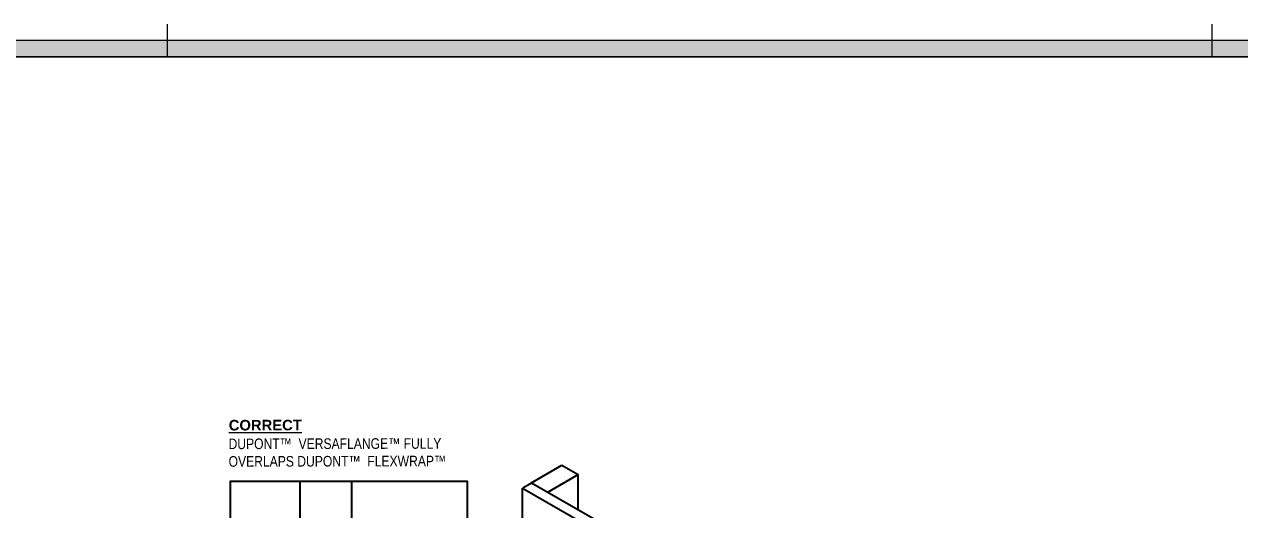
# Model space of a CAD drawing. Header units: inches. Extents: x -20.8 to 74.7, y -53.7 to 19.1.
# Drawn here: x 2.22 to 11.53, y -23.21 to -19.49 of the extents above; entities that cross this region are included whole.
import ezdxf

# ---------------------------------------------------------------- set-up
doc = ezdxf.new("R2010")
doc.units = ezdxf.units.IN
doc.header["$MEASUREMENT"] = 0
for name, color, linetype, lineweight in [('.ATI-TEXT', 7, 'Continuous', 0), ('G-ANNO-TTLB', 7, 'Continuous', 0), ('TYVEK', 7, 'Continuous', 0)]:
    doc.layers.add(name, color=color, linetype=linetype, lineweight=lineweight)

# ---------------------------------------------------------------- blocks, each defined once
blk = doc.blocks.new('Block_648')
at = {"layer": '.ATI-TEXT', "char_height": 0.2, "attachment_point": 7, "rotation": 0.1123}
for s, insert in [('\\L\\C18;\\c0;\\FArial Bold|b1|i0|c1;\\H0.081059;\\W0.999992;CORRECT\\l', (3.7844, -22.6002)), ('\\C18;\\c0;\\FArial Narrow|b0|i0|c1;\\H0.081059;\\W0.999992;DUPONT™  VERSAFLANGE™ FULLY ', (3.783, -22.7431)), ('\\C18;\\c0;\\FArial Narrow|b0|i0|c1;\\H0.081059;\\W0.999992;OVERLAPS DUPONT™  FLEXWRAP™', (3.7833, -22.8777))]:
    blk.add_mtext(s, dxfattribs=dict(at, insert=insert))

msp = doc.modelspace()

# ---------------------------------------------------------------- hatches: boundary and pattern name
at = {"layer": 'G-ANNO-TTLB', "true_color": 0xb9529f, "transparency": 33554687}
h = msp.add_hatch(color=233, dxfattribs=at)
edge = h.paths.add_edge_path()
edge.add_spline(control_points=[(19.8832, -53.7487), (19.8832, -53.7487), (-20.8169, -53.7487), (-20.8169, -53.7487), (-20.8169, -53.7487), (-20.8169, -19.6134), (-20.8169, -19.6134), (-20.8169, -19.6134), (19.8832, -19.6134), (19.8832, -19.6134), (19.8832, -19.6134), (19.8832, -53.7487), (19.8832, -53.7487)], knot_values=[0, 0, 0, 0, 1, 1, 1, 2, 2, 2, 3, 3, 3, 4, 4, 4, 4], degree=3, periodic=0)
edge = h.paths.add_edge_path()
edge.add_spline(control_points=[(-20.6918, -19.7385), (-20.6918, -19.7385), (-20.6918, -53.6237), (-20.6918, -53.6237), (-20.6918, -53.6237), (19.7581, -53.6237), (19.7581, -53.6237), (19.7581, -53.6237), (19.7581, -19.7385), (19.7581, -19.7385), (19.7581, -19.7385), (-20.6918, -19.7385), (-20.6918, -19.7385)], knot_values=[0, 0, 0, 0, 1, 1, 1, 2, 2, 2, 3, 3, 3, 4, 4, 4, 4], degree=3, periodic=0)
edge.add_line((-20.6918, -19.7385), (-20.6918, -19.7385))

# ---------------------------------------------------------------- linework, layer by layer
at = {"layer": 'G-ANNO-TTLB', "color": 233, "lineweight": 9, "true_color": 0xb9529f}
for p, q in [((3.3154, -19.7385), (3.3154, -19.4884)), ((11.3178, -19.7385), (11.3178, -19.4884)), ((19.8832, -19.6134), (-20.8169, -19.6134)), ((19.7581, -19.7385), (-20.6918, -19.7385)), ((-20.6918, -19.7385), (19.7581, -19.7385))]:
    msp.add_line(p, q, dxfattribs=at)
at = {"layer": 'G-ANNO-TTLB'}
for points in [[(19.8832, -53.7487), (19.8832, -53.7487), (-20.8169, -53.7487), (-20.8169, -53.7487), (-20.8169, -53.7487), (-20.8169, -19.6134), (-20.8169, -19.6134), (-20.8169, -19.6134), (19.8832, -19.6134), (19.8832, -19.6134), (19.8832, -19.6134), (19.8832, -53.7487), (19.8832, -53.7487)], [(-20.6918, -19.7385), (-20.6918, -19.7385), (-20.6918, -53.6237), (-20.6918, -53.6237), (-20.6918, -53.6237), (19.7581, -53.6237), (19.7581, -53.6237), (19.7581, -53.6237), (19.7581, -19.7385), (19.7581, -19.7385), (19.7581, -19.7385), (-20.6918, -19.7385), (-20.6918, -19.7385)]]:
    msp.add_open_spline(points, degree=3, knots=[0, 0, 0, 0, 1, 1, 1, 2, 2, 2, 3, 3, 3, 4, 4, 4, 4], dxfattribs=at)
at = {"layer": 'TYVEK', "color": 33, "lineweight": 25, "true_color": 0xcb9865}
for p, q in [((6.0992, -23.0013), (6.3361, -22.8642)), ((6.3361, -22.8642), (6.4611, -22.9359)), ((6.2278, -23.0709), (6.4611, -22.9359)), ((6.4611, -23.2047), (6.4611, -22.9359)), ((6.1028, -23.0033), (6.0992, -23.0013))]:
    msp.add_line(p, q, dxfattribs=at)
at = {"layer": 'TYVEK', "color": 1, "lineweight": 25, "true_color": 0xff0000}
for p, q in [((4.3315, -24.3357), (4.3315, -22.9864)), ((4.7278, -24.3357), (4.7278, -22.9864))]:
    msp.add_line(p, q, dxfattribs=at)
at = {"layer": 'TYVEK', "color": 18, "lineweight": 25, "true_color": 0x000000}
for p, q in [((6.0309, -23.0402), (6.0309, -29.5866)), ((9.7678, -25.1764), (6.0334, -23.044))]:
    msp.add_line(p, q, dxfattribs=at)
at = {"layer": 'TYVEK', "color": 2, "lineweight": 25, "true_color": 0xf5eb12}
for p, q in [((6.1028, -23.0033), (6.0359, -23.042)), ((9.8371, -25.1357), (6.1027, -23.0033))]:
    msp.add_line(p, q, dxfattribs=at)
at = {"layer": 'TYVEK', "color": 18, "lineweight": 25, "true_color": 0x000000}
msp.add_lwpolyline([(5.6115, -24.3639), (3.7978, -24.3639), (3.7978, -22.9864), (5.6115, -22.9864)], close=True, dxfattribs=at)

# ---------------------------------------------------------------- block references
at = {"layer": '.ATI-TEXT'}
msp.add_blockref('Block_648', (0, 0), dxfattribs=at)

doc.saveas('drawing.dxf')
